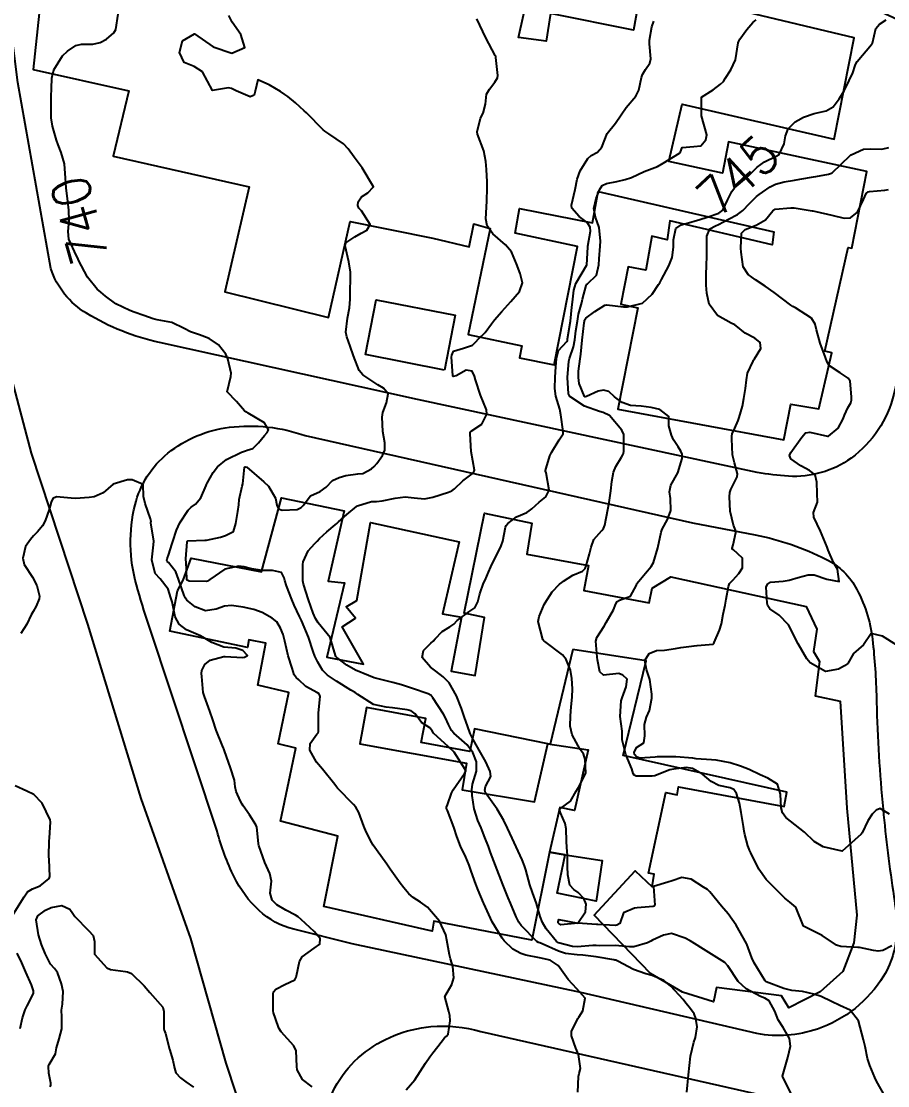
# Model space of a CAD drawing. Header units: metres. Extents: x 318500 to 325275, y 7408834 to 7428799.
# Drawn here: x 320229.2 to 320321.3, y 7413674.2 to 7413787.5 of the extents above; entities that cross this region are included whole.
import ezdxf
from ezdxf.enums import TextEntityAlignment as Align

# ---------------------------------------------------------------- set-up
doc = ezdxf.new("R2010")
doc.units = ezdxf.units.M
doc.header["$MEASUREMENT"] = 0
for name, color, linetype in [('Cotas', 45, 'Continuous'), ('Curvas de Nivel 1m', 11, 'Continuous'), ('Curvas de Nivel 5m', 15, 'Continuous'), ('Edificações', 30, 'Continuous'), ('Vias Primárias', 230, 'Continuous')]:
    doc.layers.add(name, color=color, linetype=linetype)
doc.styles.add('Style-STANDARD', font='STANDARD.shx')

msp = doc.modelspace()

# ---------------------------------------------------------------- linework, layer by layer
at = {"layer": 'Curvas de Nivel 1m', "flags": 128}
for points, elevation in [([(320288.33, 7413673.55), (320288.41, 7413675.24), (320288.48, 7413675.54), (320288.63, 7413676.06), (320288.42, 7413677.55), (320288.14, 7413678.24), (320287.67, 7413679.56), (320287.68, 7413680.04), (320288.18, 7413681.06), (320288.35, 7413681.39), (320288.43, 7413681.55), (320288.86, 7413682.2), (320289.1, 7413683.54), (320288.23, 7413684.56), (320287.3, 7413685.56), (320286.26, 7413687.03), (320285.39, 7413687.59), (320284.27, 7413687.83), (320282.79, 7413688.14), (320282.28, 7413688.32), (320281.42, 7413688.78), (320280.5, 7413689.66), (320280.29, 7413689.95), (320279.24, 7413691.67), (320278.35, 7413693.61), (320278.32, 7413693.68), (320277.73, 7413695.06), (320277.5, 7413695.69), (320277.01, 7413697.08), (320276.77, 7413697.7), (320276.41, 7413698.55), (320275.87, 7413699.72), (320275.46, 7413700.74), (320275.14, 7413701.73), (320274.48, 7413703.53), (320274.38, 7413703.74), (320274.36, 7413703.86), (320274.49, 7413704.13), (320274.89, 7413705.35), (320275.07, 7413705.73), (320276.28, 7413707.47), (320276.42, 7413707.71), (320276.37, 7413707.87), (320275.19, 7413709.73), (320274.57, 7413710.28), (320273, 7413711.76), (320272.83, 7413712), (320272.6, 7413712.3), (320271.71, 7413712.89), (320271.05, 7413713.79), (320270.61, 7413714.11), (320270.17, 7413714.24), (320268.62, 7413714.44), (320267.95, 7413714.5), (320266.62, 7413714.81), (320264.95, 7413715.87), (320264.64, 7413716.07), (320264.21, 7413716.31), (320262.66, 7413717.26), (320261.71, 7413717.91), (320261.19, 7413718.44), (320260.68, 7413719.29), (320260.38, 7413719.93), (320260.2, 7413720.44), (320259.69, 7413721.94), (320258.96, 7413723.73), (320258.86, 7413723.95), (320258.75, 7413724.16), (320258.16, 7413725.36), (320257.91, 7413725.96), (320257.36, 7413727.41), (320257.16, 7413727.97), (320257.09, 7413728.26), (320256.81, 7413728.83), (320255.86, 7413729.05), (320254.81, 7413729.04), (320253.62, 7413729.22), (320252.81, 7413729.43), (320252.29, 7413729.52), (320250.81, 7413729.18), (320249.2, 7413728.08), (320248.96, 7413727.92), (320248.8, 7413727.88), (320247.01, 7413727.9), (320246.8, 7413728.01), (320246.76, 7413728.11), (320246.68, 7413729.97), (320246.66, 7413730.11), (320246.65, 7413730.28), (320246.8, 7413732.11), (320246.82, 7413732.15), (320246.85, 7413732.19), (320248.68, 7413732.26), (320248.85, 7413732.27), (320250.33, 7413732.59), (320250.86, 7413732.78), (320251.71, 7413733.2), (320251.96, 7413734.04), (320252.18, 7413735.32), (320252.3, 7413736.04), (320252.33, 7413736.61), (320252.64, 7413738.03), (320252.7, 7413738.27), (320252.9, 7413740.03), (320252.96, 7413740.07), (320253.13, 7413740.03), (320254.94, 7413738.47), (320255.44, 7413738), (320256.18, 7413736.73), (320256.33, 7413735.99), (320256.5, 7413735.59), (320256.89, 7413735.45), (320258.49, 7413735.54), (320258.91, 7413735.75), (320259.02, 7413735.84), (320259.11, 7413735.95), (320259.89, 7413736.97), (320260.93, 7413737.46), (320261.56, 7413737.92), (320262.23, 7413738.62), (320262.95, 7413738.93), (320263.68, 7413739.15), (320264.95, 7413739.33), (320265.46, 7413739.36), (320266.4, 7413739.86), (320266.69, 7413740.12), (320266.97, 7413740.44), (320267.55, 7413741.27), (320267.82, 7413741.84), (320267.8, 7413742.64), (320267.6, 7413743.84), (320267.53, 7413745.35), (320267.6, 7413745.84), (320268, 7413746.89), (320268.16, 7413747.83), (320267.68, 7413748.44), (320267.08, 7413748.8), (320265.47, 7413749.87), (320265.1, 7413750.32), (320264.49, 7413751.88), (320264.12, 7413752.9), (320263.76, 7413753.89), (320263.67, 7413754.41), (320263.85, 7413755.89), (320264.07, 7413757), (320264.13, 7413757.89), (320264.13, 7413758.97), (320264.16, 7413759.89), (320264.15, 7413760.79), (320263.97, 7413761.89), (320263.59, 7413763.58), (320263.66, 7413763.89), (320264.63, 7413764.54), (320265.3, 7413764.91), (320265.9, 7413765.26), (320266.26, 7413765.86), (320265.32, 7413767.29), (320265.06, 7413767.6), (320264.94, 7413767.88), (320264.96, 7413768.25), (320265.34, 7413768.8), (320266, 7413769.22), (320266.6, 7413769.86), (320265.39, 7413771.87), (320264.54, 7413773.02), (320263.92, 7413773.89), (320263.42, 7413774.43), (320261.87, 7413775.49), (320261.44, 7413775.78), (320261.26, 7413775.93), (320259.47, 7413777.73), (320259.23, 7413777.95), (320258.3, 7413778.79), (320257.48, 7413779.45), (320257.19, 7413779.69), (320256.73, 7413779.99), (320255.5, 7413780.71), (320254.31, 7413781.22), (320254.02, 7413780.02), (320253.92, 7413779.59), (320253.48, 7413779.42), (320251.99, 7413780.05), (320251.49, 7413780.32), (320251.17, 7413780.39), (320249.49, 7413780.09), (320248.42, 7413782.1), (320247.53, 7413782.66), (320246.47, 7413783.07), (320245.98, 7413784.13), (320246.31, 7413785.37), (320247.57, 7413786.11), (320249.55, 7413784.75), (320251.54, 7413784.06), (320252.91, 7413784.68), (320252.51, 7413786.05), (320251.59, 7413787.36), (320251.24, 7413788.07)], 741), ([(320299.92, 7413673.55), (320300.11, 7413675.39), (320300.31, 7413677.39), (320300.67, 7413678.87), (320300.85, 7413679.38), (320301.03, 7413680.52), (320300.9, 7413681.38), (320300.7, 7413681.89), (320300.2, 7413682.58), (320299.83, 7413683.02), (320299.52, 7413683.4), (320298.23, 7413684.83), (320297.48, 7413685.43), (320296.25, 7413685.97), (320295.55, 7413686.15), (320294.26, 7413686.6), (320292.58, 7413687.5), (320292.36, 7413687.59), (320292.27, 7413687.61), (320292.16, 7413687.62), (320290.27, 7413687.95), (320288.86, 7413688.13), (320288.28, 7413688.16), (320287.02, 7413688.31), (320286.28, 7413688.55), (320284.53, 7413689.35), (320284.29, 7413689.44), (320284.16, 7413689.48), (320283.99, 7413689.6), (320282.32, 7413691.3), (320282.06, 7413691.63), (320281.77, 7413692.2), (320281.17, 7413693.65), (320280.94, 7413694.23), (320280.37, 7413695.66), (320279.58, 7413697.67), (320279.06, 7413699.04), (320278.82, 7413699.68), (320278.44, 7413700.66), (320278.16, 7413701.4), (320278.05, 7413701.69), (320277.71, 7413702.45), (320277.3, 7413703.7), (320277.1, 7413705.1), (320277.05, 7413705.7), (320277.15, 7413706.33), (320277.57, 7413707.69), (320277.56, 7413708.68), (320277.18, 7413709.7), (320276.57, 7413710.5), (320275.15, 7413711.73), (320274.9, 7413712.04), (320274.6, 7413712.67), (320274.25, 7413713.38), (320274.04, 7413713.75), (320272.9, 7413715.5), (320272.72, 7413715.77), (320272.64, 7413715.83), (320272.54, 7413715.88), (320270.65, 7413716.53), (320269.57, 7413716.89), (320268.66, 7413717.15), (320266.96, 7413717.55), (320266.67, 7413717.63), (320266.07, 7413717.86), (320264.68, 7413718.46), (320263.78, 7413718.98), (320262.69, 7413719.79), (320262.63, 7413719.85), (320262.61, 7413719.9), (320262.58, 7413720.01), (320262, 7413721.91), (320260.74, 7413723.48), (320260.43, 7413723.93), (320260.2, 7413724.49), (320259.71, 7413725.94), (320259.15, 7413727.59), (320259.09, 7413727.95), (320259.08, 7413729.7), (320259.11, 7413729.95), (320259.65, 7413731.13), (320260.37, 7413731.93), (320260.61, 7413732.17), (320260.86, 7413732.45), (320261.63, 7413733.16), (320262.54, 7413733.91), (320262.72, 7413734.06), (320262.88, 7413734.21), (320263.78, 7413735), (320264.79, 7413735.87), (320264.91, 7413735.94), (320266.4, 7413736.37), (320266.92, 7413736.4), (320267.54, 7413736.46), (320268.92, 7413736.75), (320269.99, 7413736.87), (320270.92, 7413736.78), (320272.03, 7413736.67), (320272.92, 7413736.83), (320274.57, 7413737.39), (320274.93, 7413737.52), (320275.22, 7413737.74), (320276.09, 7413738.57), (320276.95, 7413739.21), (320277.24, 7413739.43), (320277.36, 7413739.71), (320276.99, 7413741.71), (320276.87, 7413743.57), (320276.88, 7413743.71), (320276.92, 7413743.81), (320277.01, 7413743.87), (320278.12, 7413744.6), (320278.67, 7413745.69), (320278.62, 7413746.12), (320278, 7413747.7), (320277.46, 7413749.34), (320277.35, 7413749.71), (320277.1, 7413750.24), (320276.45, 7413750.37), (320275.39, 7413749.74), (320275.09, 7413749.68), (320275.06, 7413749.71), (320275.05, 7413749.74), (320275.05, 7413749.79), (320274.9, 7413751.74), (320274.92, 7413751.94), (320275.13, 7413752.39), (320276.16, 7413752.7), (320277.14, 7413753), (320277.48, 7413753.37), (320277.79, 7413753.7), (320278.48, 7413754.37), (320279.17, 7413755.27), (320279.47, 7413755.69), (320280.26, 7413756.6), (320281.2, 7413757.66), (320282.14, 7413758.72), (320282.44, 7413759.64), (320282.21, 7413760.62), (320281.82, 7413761.65), (320281.27, 7413762.93), (320280.66, 7413763.67), (320279.3, 7413764.85), (320278.71, 7413765.7), (320278.57, 7413766.45), (320278.63, 7413767.7), (320278.65, 7413768.38), (320278.68, 7413769.7), (320278.69, 7413770.38), (320278.63, 7413771.7), (320278.54, 7413772.55), (320278.33, 7413773.7), (320277.68, 7413775.46), (320277.64, 7413775.71), (320278, 7413777.16), (320278.28, 7413777.7), (320278.52, 7413778.66), (320278.62, 7413779.7), (320278.95, 7413780.25), (320279.51, 7413780.98), (320279.78, 7413781.43), (320279.84, 7413781.69), (320279.63, 7413783.6), (320279.62, 7413783.69), (320279.6, 7413783.74), (320279.55, 7413783.81), (320278.57, 7413785.7), (320277.6, 7413787.71)], 742), ([(320311.09, 7413673.24), (320310.11, 7413675.26), (320310.66, 7413677.25), (320310.94, 7413678.46), (320310.85, 7413679.25), (320310.18, 7413680.42), (320309.65, 7413681.27), (320309.3, 7413682.17), (320308.68, 7413683.28), (320308.21, 7413683.55), (320307.75, 7413683.75), (320306.23, 7413684.54), (320305.39, 7413685.32), (320304.27, 7413687.01), (320303.97, 7413687.34), (320302.28, 7413688.4), (320301.69, 7413688.78), (320300.74, 7413689.38), (320300.29, 7413689.64), (320299.75, 7413689.95), (320298.31, 7413690.45), (320297.46, 7413690.27), (320296.29, 7413689.71), (320296.11, 7413689.62), (320295.76, 7413689.45), (320294.29, 7413689.02), (320293.83, 7413689.02), (320292.29, 7413689.15), (320290.69, 7413689.12), (320290.29, 7413689.15), (320289.92, 7413689.16), (320288.28, 7413689), (320287.77, 7413689.04), (320286.29, 7413689.46), (320286.07, 7413689.58), (320284.96, 7413690.94), (320284.57, 7413691.6), (320284.33, 7413692.26), (320283.95, 7413693.61), (320283.53, 7413694.78), (320283.24, 7413695.62), (320282.82, 7413697.2), (320282.68, 7413697.63), (320282.41, 7413698.28), (320281.78, 7413699.64), (320281.35, 7413700.56), (320280.84, 7413701.65), (320280.46, 7413702.46), (320279.77, 7413703.67), (320278.51, 7413705.4), (320278.43, 7413705.68), (320278.51, 7413706.07), (320279.08, 7413707.12), (320279.03, 7413707.67), (320278.55, 7413708.68), (320278, 7413709.69), (320277.21, 7413711.07), (320276.88, 7413711.71), (320276.6, 7413712.51), (320276.3, 7413713.4), (320276.19, 7413713.72), (320275.96, 7413714.38), (320275.45, 7413715.73), (320274.66, 7413717.11), (320274.03, 7413717.75), (320273.24, 7413718.33), (320272.68, 7413718.76), (320271.77, 7413719.78), (320271.93, 7413720.55), (320272.71, 7413721.3), (320272.95, 7413721.53), (320273.15, 7413721.76), (320273.92, 7413722.57), (320274.74, 7413723.05), (320275.14, 7413723.34), (320275.52, 7413723.73), (320276.76, 7413724.66), (320277.38, 7413725.09), (320277.69, 7413725.7), (320277.9, 7413726.58), (320278.32, 7413727.69), (320278.47, 7413728.03), (320278.82, 7413728.87), (320279.07, 7413729.45), (320279.18, 7413729.68), (320279.57, 7413730.42), (320280.19, 7413731.67), (320280.35, 7413732.18), (320280.64, 7413733.66), (320280.71, 7413733.83), (320280.89, 7413734.05), (320281.81, 7413734.74), (320282.9, 7413735.22), (320283.16, 7413735.38), (320283.44, 7413735.62), (320284.23, 7413736.3), (320284.92, 7413736.88), (320285.28, 7413737.6), (320284.96, 7413739.45), (320284.91, 7413739.61), (320284.9, 7413739.67), (320284.96, 7413739.92), (320285.36, 7413741.23), (320285.52, 7413741.6), (320286.36, 7413742.94), (320286.76, 7413743.58), (320286.78, 7413743.82), (320286.54, 7413745.59), (320286.41, 7413746.22), (320286.01, 7413747.6), (320285.88, 7413748.4), (320285.92, 7413749.6), (320285.99, 7413750.71), (320286.05, 7413751.6), (320286.29, 7413752.43), (320287.15, 7413753.39), (320287.22, 7413753.51), (320287.23, 7413753.58), (320287.24, 7413753.67), (320287.54, 7413755.57), (320287.71, 7413757.05), (320287.77, 7413757.57), (320287.92, 7413758.87), (320288.14, 7413759.57), (320289.25, 7413761.47), (320289.28, 7413761.52), (320289.29, 7413761.55), (320289.39, 7413763.44), (320289.4, 7413763.55), (320289.7, 7413765.15), (320289.66, 7413765.55), (320289.32, 7413766.06), (320288.47, 7413766.71), (320287.71, 7413767.57), (320287.67, 7413767.91), (320288.04, 7413769.57), (320288.27, 7413770.67), (320288.58, 7413771.56), (320289.4, 7413772.87), (320289.77, 7413773.18), (320290.43, 7413773.54), (320290.88, 7413774.08), (320291.44, 7413775.53), (320292.35, 7413776.62), (320292.93, 7413777.51), (320293.48, 7413778.28), (320294.51, 7413779.48), (320294.84, 7413780.14), (320295.11, 7413781.48), (320295.2, 7413781.8), (320295.53, 7413782.32), (320295.99, 7413783.02), (320296.09, 7413783.46), (320295.96, 7413785.07), (320295.96, 7413785.47), (320296.19, 7413786.86), (320296.43, 7413787.46)], 743), ([(320321.01, 7413673.11), (320320.1, 7413674.74), (320319.92, 7413675.12), (320319.38, 7413676.39), (320319.15, 7413677.13), (320318.88, 7413678.41), (320318.71, 7413679.14), (320318.19, 7413681.15), (320317.31, 7413682.27), (320316.21, 7413682.78), (320315.31, 7413683.19), (320314.22, 7413683.75), (320313.44, 7413683.99), (320312.23, 7413684.25), (320311.11, 7413684.37), (320310.23, 7413684.57), (320308.38, 7413685.28), (320308.24, 7413685.39), (320307.09, 7413687.3), (320306.83, 7413687.86), (320306.32, 7413689.31), (320306.29, 7413689.37), (320305.19, 7413691.33), (320304.34, 7413692.52), (320303.62, 7413693.35), (320302.37, 7413694.86), (320302.11, 7413695.1), (320301.71, 7413695.37), (320300.38, 7413696.2), (320299.4, 7413696.39), (320298.38, 7413696.05), (320297.9, 7413695.9), (320296.37, 7413695.44), (320296.51, 7413693.44), (320296.44, 7413693.35), (320296.35, 7413693.32), (320294.63, 7413693.18), (320294.35, 7413693.14), (320293.21, 7413692.62), (320292.79, 7413691.49), (320292.5, 7413691.31), (320292.32, 7413691.3), (320290.45, 7413691.39), (320290.32, 7413691.4), (320288.32, 7413691.55), (320286.52, 7413691.37), (320286.32, 7413691.49), (320286.25, 7413691.58), (320286.23, 7413691.67), (320286.33, 7413691.94), (320288.32, 7413691.55), (320289.15, 7413692.73), (320289.22, 7413693.54), (320288.98, 7413694.16), (320288.36, 7413694.8), (320287.92, 7413695.11), (320287.47, 7413695.56), (320287.27, 7413696.68), (320287.25, 7413697.57), (320287.23, 7413698.75), (320287.17, 7413699.57), (320287.12, 7413700.26), (320287.1, 7413701.57), (320287, 7413702.12), (320286.48, 7413703.27), (320286.38, 7413703.58), (320286.38, 7413703.68), (320286.48, 7413703.74), (320287.55, 7413704.51), (320288.17, 7413705.56), (320288.52, 7413706.15), (320289.17, 7413707.54), (320289.13, 7413708.96), (320288.93, 7413709.55), (320288.57, 7413710), (320287.72, 7413711.56), (320287.53, 7413712.5), (320287.56, 7413713.57), (320287.64, 7413714.55), (320287.73, 7413715.56), (320287.77, 7413716.45), (320287.71, 7413717.56), (320287.54, 7413718.43), (320287.11, 7413719.57), (320286.7, 7413720.07), (320284.84, 7413721.49), (320284.72, 7413721.57), (320284.68, 7413721.61), (320284.63, 7413721.71), (320284.12, 7413723.62), (320284.21, 7413724.16), (320284.77, 7413725.43), (320284.85, 7413725.61), (320285.6, 7413726.79), (320286.37, 7413727.59), (320286.62, 7413727.77), (320286.81, 7413727.91), (320287.82, 7413728.56), (320288.82, 7413728.99), (320289.11, 7413729.26), (320289.23, 7413729.55), (320289.57, 7413730.81), (320289.77, 7413731.54), (320290.05, 7413732.35), (320290.88, 7413733.29), (320291.07, 7413733.53), (320291.21, 7413733.85), (320291.54, 7413735.52), (320291.67, 7413736.27), (320291.85, 7413737.52), (320291.95, 7413738.51), (320292.14, 7413739.51), (320292.38, 7413740.09), (320292.98, 7413741.11), (320293.13, 7413741.35), (320293.2, 7413741.5), (320293.23, 7413741.73), (320293.23, 7413743.5), (320293.02, 7413743.98), (320291.72, 7413745.52), (320291.04, 7413745.86), (320290.63, 7413745.95), (320289.05, 7413746.53), (320287.5, 7413747.57), (320287.34, 7413747.84), (320287.25, 7413749.58), (320287.38, 7413751.32), (320287.44, 7413751.58), (320287.88, 7413752.83), (320288.01, 7413753.57), (320288.14, 7413754.54), (320288.29, 7413755.56), (320288.42, 7413756.32), (320288.75, 7413757.56), (320288.84, 7413757.92), (320289.23, 7413759.35), (320289.29, 7413759.49), (320289.37, 7413759.55), (320290.31, 7413760.46), (320290.58, 7413761.54), (320290.61, 7413762.19), (320290.71, 7413763.54), (320290.76, 7413764.07), (320290.6, 7413765.54), (320290.23, 7413766.63), (320290.04, 7413767.54), (320290.27, 7413768.61), (320290.64, 7413769.54), (320290.92, 7413769.98), (320291.37, 7413770.2), (320292.48, 7413770.41), (320293.38, 7413770.63), (320294.03, 7413770.84), (320295.39, 7413771.47), (320296.82, 7413772.03), (320297.4, 7413772.38), (320299.15, 7413773.42), (320299.27, 7413773.56), (320299.42, 7413774.02), (320300.67, 7413774.15), (320301.42, 7413774.23), (320301.96, 7413774.86), (320302.06, 7413775.38), (320301.47, 7413777.39), (320301.49, 7413779.39), (320302.72, 7413780.16), (320303.51, 7413780.78), (320303.81, 7413781.07), (320304.02, 7413781.36), (320304.6, 7413782.29), (320305.1, 7413783.35), (320305.4, 7413785.17), (320305.45, 7413785.34), (320305.49, 7413785.42), (320305.57, 7413785.56), (320306.32, 7413786.6), (320306.94, 7413787.32), (320307.31, 7413787.6)], 744), ([(320321.48, 7413703.12), (320320.49, 7413703.74), (320320.05, 7413703.57), (320319.64, 7413703.14), (320319.18, 7413702.43), (320318.57, 7413701.15), (320318.45, 7413700.99), (320316.43, 7413699.18), (320314.43, 7413699.65), (320313.46, 7413700.23), (320312.45, 7413701.23), (320310.47, 7413702.76), (320310.11, 7413703.27), (320309.96, 7413703.8), (320309.9, 7413705.27), (320309.57, 7413706.33), (320308.53, 7413706.94), (320307.71, 7413707.3), (320306.54, 7413707.87), (320305.64, 7413708.23), (320304.55, 7413708.6), (320303.04, 7413708.87), (320302.55, 7413708.9), (320300.92, 7413709.02), (320300.56, 7413709.07), (320298.75, 7413709.22), (320298.56, 7413709.22), (320296.79, 7413709.22), (320296.56, 7413709.2), (320294.93, 7413709.09), (320294.56, 7413709.21), (320294.37, 7413709.47), (320294.34, 7413709.7), (320294.57, 7413710.21), (320295.34, 7413710.7), (320295.47, 7413711.46), (320295.41, 7413712.66), (320295.64, 7413713.46), (320295.94, 7413714.14), (320296.19, 7413715.45), (320296.21, 7413715.89), (320296, 7413717.46), (320295.64, 7413718.5), (320295.47, 7413719.46), (320295.93, 7413720.23), (320296.71, 7413720.53), (320297.56, 7413720.58), (320298.71, 7413720.75), (320299.28, 7413720.84), (320300.71, 7413721.04), (320301.02, 7413721.08), (320302.72, 7413721.22), (320302.8, 7413721.29), (320302.83, 7413721.37), (320303.41, 7413722.69), (320303.6, 7413723.36), (320303.8, 7413724.39), (320303.99, 7413725.35), (320304.12, 7413726.01), (320304.36, 7413727.35), (320304.48, 7413727.67), (320304.81, 7413728.03), (320305.45, 7413728.71), (320305.84, 7413729.32), (320305.85, 7413730.34), (320304.85, 7413731.27), (320304.8, 7413731.29), (320304.75, 7413731.34), (320304.76, 7413731.43), (320304.86, 7413731.76), (320305.14, 7413733.07), (320305.09, 7413733.34), (320304.89, 7413733.87), (320304.55, 7413735.35), (320304.47, 7413736.89), (320304.5, 7413737.35), (320304.61, 7413737.67), (320304.94, 7413738.31), (320305.29, 7413739), (320305.32, 7413739.33), (320304.98, 7413740.5), (320304.78, 7413741.34), (320304.72, 7413743.05), (320304.72, 7413743.34), (320304.76, 7413743.59), (320305.02, 7413744.2), (320305.38, 7413744.99), (320305.51, 7413745.33), (320305.84, 7413746.54), (320306, 7413747.33), (320306.17, 7413748.41), (320306.26, 7413749.32), (320306.39, 7413750.03), (320306.97, 7413751.31), (320307.02, 7413751.41), (320307.12, 7413751.56), (320307.79, 7413752.65), (320307.73, 7413753.3), (320307.15, 7413753.75), (320306.13, 7413754.29), (320305.17, 7413755.07), (320305.02, 7413755.19), (320304.63, 7413755.35), (320303.18, 7413756.17), (320302.31, 7413757.38), (320302.04, 7413758.56), (320302, 7413759.38), (320301.98, 7413760.64), (320302.01, 7413761.38), (320302.05, 7413762.6), (320302.06, 7413763.38), (320302.06, 7413764.62), (320302.38, 7413765.38), (320302.99, 7413765.69), (320303.31, 7413765.83), (320304.37, 7413766.4), (320305.33, 7413766.92), (320305.9, 7413767.33), (320306.6, 7413768.07), (320307.35, 7413768.82), (320307.62, 7413769.04), (320307.98, 7413769.3), (320308.8, 7413769.86), (320309.37, 7413770.14), (320310.27, 7413770.38), (320311.38, 7413770.58), (320311.96, 7413770.67), (320313.39, 7413770.92), (320313.65, 7413770.96), (320314.99, 7413771.21), (320315.3, 7413771.3), (320315.39, 7413771.35), (320317.29, 7413773.18), (320317.35, 7413773.24), (320317.41, 7413773.27), (320318.72, 7413773.86), (320319.42, 7413773.91), (320320.68, 7413773.87), (320321.42, 7413774.05)], 746), ([(320322.25, 7413721.11), (320320.73, 7413722.07), (320319.53, 7413722.35), (320318.72, 7413721.15), (320317.66, 7413720.21), (320317.04, 7413719.17), (320316.69, 7413718.9), (320316.04, 7413718.54), (320314.68, 7413718.29), (320313.04, 7413719.23), (320312.7, 7413719.65), (320311.77, 7413721.24), (320310.75, 7413723.26), (320309.76, 7413724.28), (320308.77, 7413724.96), (320308.54, 7413725.29), (320308.48, 7413725.58), (320308.38, 7413727.29), (320308.5, 7413727.6), (320308.81, 7413727.81), (320310.17, 7413727.91), (320310.81, 7413728), (320311.77, 7413728.29), (320312.82, 7413728.59), (320313.47, 7413728.58), (320314.81, 7413728.11), (320316.11, 7413727.89), (320315.96, 7413729.19), (320315.52, 7413729.88), (320314.95, 7413731.21), (320314.85, 7413731.52), (320314.15, 7413733.22), (320313.42, 7413734.71), (320313.38, 7413735.23), (320313.84, 7413736.3), (320313.79, 7413737.22), (320313.74, 7413738.43), (320313.57, 7413739.22), (320312.97, 7413739.68), (320312.04, 7413740.18), (320310.98, 7413740.91), (320310.85, 7413741.26), (320310.99, 7413741.6), (320312.15, 7413743.24), (320312.56, 7413743.69), (320313.02, 7413743.76), (320314.89, 7413743.34), (320315.01, 7413743.35), (320316.02, 7413744.2), (320316.56, 7413745.19), (320316.68, 7413745.55), (320317.06, 7413746.36), (320317.36, 7413746.88), (320317.43, 7413747.17), (320317.43, 7413747.53), (320317.29, 7413749.18), (320317.09, 7413749.5), (320316.23, 7413750.07), (320315.11, 7413750.83), (320314.86, 7413751.21), (320314.66, 7413751.69), (320314.1, 7413753.22), (320313.73, 7413754.66), (320313.59, 7413755.23), (320313.18, 7413755.87), (320311.48, 7413756.97), (320311.2, 7413757.11), (320310.97, 7413757.26), (320309.22, 7413758.6), (320308.25, 7413759.3), (320307.24, 7413759.96), (320306.45, 7413760.53), (320305.93, 7413761.33), (320305.71, 7413762.89), (320305.67, 7413763.33), (320305.73, 7413764.91), (320306.12, 7413765.33), (320307.31, 7413765.77), (320308.29, 7413766.33), (320309.09, 7413767.29), (320309.21, 7413767.42), (320309.33, 7413767.47), (320310.97, 7413767.63), (320311.34, 7413767.63), (320313.25, 7413767.31), (320313.33, 7413767.3), (320313.66, 7413767.23), (320315.33, 7413766.84), (320316.66, 7413766.53), (320317.32, 7413766.54), (320318.08, 7413767.17), (320318.7, 7413768.51), (320319.01, 7413769.16), (320319.2, 7413769.32), (320319.36, 7413769.35), (320320.99, 7413769.51), (320321.37, 7413769.57)], 747), ([(320260.08, 7413674.14), (320259.07, 7413674.91), (320258.49, 7413675.94), (320258.44, 7413676.28), (320258.37, 7413677.95), (320258.14, 7413678.48), (320256.78, 7413679.97), (320256.54, 7413680.35), (320256.17, 7413681.39), (320255.98, 7413681.98), (320255.95, 7413682.22), (320255.92, 7413683.98), (320255.96, 7413684.23), (320256.22, 7413684.51), (320257.18, 7413685.01), (320258.23, 7413685.5), (320258.38, 7413685.8), (320258.42, 7413685.95), (320258.74, 7413687.46), (320259.03, 7413687.94), (320260.28, 7413688.86), (320260.91, 7413689.29), (320260.93, 7413689.91), (320260.3, 7413690.64), (320258.91, 7413691.94), (320258.59, 7413692.22), (320258.32, 7413692.38), (320257.27, 7413692.91), (320256.34, 7413693.49), (320255.84, 7413693.98), (320255.62, 7413694.72), (320255.76, 7413695.99), (320255.57, 7413696.8), (320255.06, 7413697.99), (320254.42, 7413699.81), (320254.37, 7413699.95), (320254.37, 7413700), (320254.19, 7413701.74), (320254.1, 7413702.01), (320253.41, 7413703.07), (320252.74, 7413704.03), (320252.65, 7413704.19), (320252.48, 7413704.52), (320251.99, 7413705.53), (320251.91, 7413706.04), (320251.81, 7413706.75), (320251.41, 7413708.05), (320250.76, 7413709.86), (320250.7, 7413710.06), (320250.67, 7413710.16), (320250.56, 7413710.39), (320249.89, 7413712.07), (320249.51, 7413713.16), (320249.2, 7413714.07), (320248.63, 7413715.63), (320248.5, 7413716.08), (320248.34, 7413717.77), (320248.32, 7413718.09), (320248.34, 7413718.41), (320248.67, 7413719.06), (320249.24, 7413719.52), (320250.69, 7413719.9), (320250.84, 7413719.91), (320252.69, 7413719.79), (320252.9, 7413719.81), (320253.22, 7413720.02), (320252.7, 7413720.54), (320251.97, 7413720.77), (320250.7, 7413720.89), (320249.41, 7413721.38), (320248.72, 7413721.83), (320248.2, 7413722.1), (320246.73, 7413722.74), (320245.93, 7413723.32), (320245.51, 7413724.13), (320245.19, 7413725.71), (320245.07, 7413726.14), (320244.78, 7413727.06), (320243.93, 7413728.15), (320243.38, 7413728.73), (320243.02, 7413730.17), (320243.22, 7413731.79), (320243.24, 7413732.16), (320242.92, 7413734.12), (320242.93, 7413734.17), (320242.95, 7413734.24), (320242.88, 7413734.55), (320242.33, 7413736.18), (320242.16, 7413736.93), (320242.1, 7413738.18), (320240.94, 7413738.7), (320240.43, 7413738.7), (320238.93, 7413738.22), (320237.87, 7413737.29), (320236.91, 7413736.89), (320236.36, 7413736.8), (320234.91, 7413736.7), (320234.44, 7413736.74), (320232.91, 7413736.89), (320232.51, 7413736.7), (320232.32, 7413736.31), (320232.13, 7413735.55), (320231.68, 7413734.32), (320231.4, 7413733.79), (320230.86, 7413733.15), (320230.46, 7413732.73), (320230.13, 7413732.34), (320229.59, 7413731.59), (320229.3, 7413730.35), (320229.45, 7413729.7), (320230.35, 7413728.33), (320230.79, 7413727.44), (320231.09, 7413726.33), (320231.06, 7413726.03), (320230.75, 7413725.24), (320230.4, 7413724.67), (320230.21, 7413724.33), (320229.73, 7413723.33), (320229.12, 7413722.34)], 739), ([(320228.32, 7413692.53), (320229.47, 7413694.33), (320229.8, 7413694.87), (320230.35, 7413695.2), (320231.15, 7413695.52), (320232.11, 7413696.3), (320232.18, 7413696.5), (320232.1, 7413698.3), (320232.09, 7413698.62), (320232.13, 7413700.3), (320232.15, 7413700.57), (320232.26, 7413702.3), (320232.21, 7413702.54), (320231.37, 7413704.31), (320230.49, 7413705.21), (320229.74, 7413705.58), (320228.5, 7413706.13)], 738), ([(320232.24, 7413674.14), (320232.29, 7413674.3), (320232.29, 7413674.51), (320232.09, 7413675.59), (320232.04, 7413676.3), (320232.05, 7413676.36), (320232.1, 7413676.49), (320232.78, 7413677.64), (320232.9, 7413678.29), (320233.19, 7413679.24), (320233.47, 7413680.28), (320233.46, 7413681.56), (320233.43, 7413682.28), (320233.55, 7413682.92), (320233.62, 7413684.28), (320233.42, 7413685.08), (320232.99, 7413686.29), (320232.67, 7413686.72), (320232.25, 7413687.18), (320231.69, 7413688.31), (320231.3, 7413689.28), (320230.98, 7413690.31), (320230.75, 7413691.88), (320230.91, 7413692.31), (320231.71, 7413692.92), (320232.33, 7413693.19), (320233.46, 7413693.41), (320234.33, 7413693.01), (320234.62, 7413692.57), (320234.83, 7413692.26), (320236.3, 7413690.74), (320236.81, 7413690.23), (320236.94, 7413689.57), (320236.93, 7413688.23), (320238.25, 7413686.77), (320238.64, 7413686.61), (320240.24, 7413686.41), (320240.43, 7413686.37), (320240.88, 7413686.18), (320242.22, 7413684.87), (320242.81, 7413684.15), (320244.19, 7413682.6), (320244.32, 7413682.14), (320244.32, 7413680.29), (320244.34, 7413680.14), (320244.49, 7413679.8), (320244.92, 7413678.13), (320245.28, 7413676.95), (320245.45, 7413676.12), (320245.58, 7413675.6), (320246.09, 7413675.07), (320246.66, 7413674.67), (320247.45, 7413674.09)], 739), ([(320229.02, 7413680.34), (320229.29, 7413681.45), (320229.58, 7413682.33), (320229.77, 7413682.74), (320230.2, 7413683.57), (320230.44, 7413684.08), (320230.46, 7413684.32), (320230.22, 7413684.99), (320229.64, 7413686.33), (320229.21, 7413687.3), (320228.73, 7413688.34)], 738)]:
    msp.add_lwpolyline(points, dxfattribs=dict(at, elevation=elevation))
at = {"layer": 'Curvas de Nivel 5m', "flags": 128}
for points, elevation in [([(320270.08, 7413673.79), (320271, 7413674.88), (320271.57, 7413675.77), (320272.12, 7413676.66), (320272.58, 7413677.3), (320272.93, 7413677.75), (320273.45, 7413678.43), (320274.15, 7413679.33), (320274.37, 7413679.53), (320274.54, 7413679.73), (320274.77, 7413681.14), (320274.73, 7413681.73), (320274.61, 7413682.15), (320274.21, 7413683.74), (320274.94, 7413685.02), (320275.16, 7413685.73), (320275.04, 7413686.94), (320274.8, 7413687.73), (320274.69, 7413688.15), (320274.42, 7413689.74), (320274.3, 7413690.29), (320273.63, 7413691.75), (320272.34, 7413693.24), (320271.61, 7413693.77), (320270.82, 7413694.25), (320270.36, 7413694.66), (320269.85, 7413695.28), (320269.45, 7413695.8), (320268.39, 7413697.29), (320268.01, 7413697.82), (320266.93, 7413699.32), (320266.57, 7413699.84), (320266.43, 7413700.07), (320265.84, 7413701.24), (320265.59, 7413701.85), (320265.03, 7413703.31), (320264.73, 7413703.87), (320264.48, 7413704.16), (320262.79, 7413705.9), (320262.67, 7413706.05), (320262.51, 7413706.27), (320261.18, 7413707.91), (320260.54, 7413708.66), (320259.83, 7413709.93), (320259.87, 7413710.63), (320260.59, 7413711.62), (320260.72, 7413711.78), (320260.77, 7413711.92), (320260.75, 7413713.78), (320260.76, 7413713.92), (320260.93, 7413715.63), (320260.82, 7413715.92), (320260.64, 7413716.04), (320259.41, 7413716.71), (320258.65, 7413717.4), (320258.37, 7413717.66), (320258.16, 7413717.96), (320257.97, 7413718.66), (320257.52, 7413719.97), (320257.16, 7413721.53), (320257.07, 7413721.97), (320256.99, 7413722.24), (320256.73, 7413722.91), (320256.33, 7413723.58), (320255.84, 7413723.99), (320254.75, 7413724.57), (320253.88, 7413724.89), (320252.76, 7413725.15), (320251.49, 7413725.32), (320250.76, 7413725.26), (320249.89, 7413724.94), (320248.75, 7413724.74), (320247.66, 7413725.19), (320246.77, 7413725.89), (320246.61, 7413726.11), (320246.49, 7413726.4), (320245.88, 7413728.12), (320245.58, 7413728.9), (320244.82, 7413729.88), (320244.68, 7413730.01), (320244.64, 7413730.14), (320244.67, 7413730.3), (320244.83, 7413730.77), (320245.17, 7413731.81), (320245.26, 7413732.13), (320245.65, 7413733.34), (320246.02, 7413734.12), (320246.89, 7413735.47), (320247.22, 7413735.79), (320247.67, 7413736.1), (320248.23, 7413736.78), (320248.81, 7413738.09), (320248.85, 7413738.18), (320248.93, 7413738.34), (320249.56, 7413739.48), (320250.02, 7413740.07), (320250.97, 7413740.85), (320252.57, 7413741.63), (320252.98, 7413741.78), (320253.17, 7413741.83), (320253.77, 7413742.02), (320254.39, 7413742.62), (320255, 7413743.41), (320255.29, 7413743.73), (320255.45, 7413744), (320255.02, 7413744.76), (320253.29, 7413745.77), (320253.04, 7413745.92), (320252.9, 7413746.03), (320252.03, 7413747.02), (320251.06, 7413748.06), (320251.45, 7413749.69), (320251.47, 7413750.05), (320251.11, 7413751.56), (320250.89, 7413752.06), (320250.11, 7413753.06), (320249.14, 7413753.72), (320248.1, 7413754.1), (320247.14, 7413754.44), (320246.48, 7413754.8), (320245.16, 7413755.43), (320243.61, 7413755.72), (320243.16, 7413755.83), (320242.2, 7413756.18), (320241.17, 7413756.52), (320240.69, 7413756.69), (320239.19, 7413757.4), (320238.11, 7413758.24), (320237.6, 7413758.64), (320237.21, 7413758.97), (320236.2, 7413760.26), (320235.25, 7413762.05), (320235.15, 7413762.27), (320235.03, 7413762.5), (320234.22, 7413764.29), (320234.12, 7413765.12), (320234.25, 7413766.29), (320234.22, 7413767.38), (320234.09, 7413768.29), (320233.91, 7413769.73), (320233.88, 7413770.29), (320233.87, 7413770.79), (320233.74, 7413772.29), (320233.4, 7413773.51), (320233.07, 7413774.31), (320232.89, 7413774.83), (320232.47, 7413776.31), (320232.33, 7413777.2), (320232.32, 7413778.32), (320232.34, 7413779.46), (320232.36, 7413780.32), (320232.41, 7413781.42), (320232.63, 7413782.31), (320233.53, 7413783.78), (320234.05, 7413784.29), (320234.95, 7413784.88), (320235.55, 7413785.04), (320236.77, 7413785.04), (320237.55, 7413785.19), (320238.23, 7413785.56), (320239.01, 7413786.23), (320239.2, 7413786.6), (320239.46, 7413788.22)], 740), ([(320321.73, 7413689.11), (320320.77, 7413688.63), (320320.28, 7413688.56), (320319.79, 7413688.63), (320318.29, 7413688.95), (320318.1, 7413688.96), (320316.29, 7413689.05), (320315.83, 7413689.18), (320314.31, 7413690.21), (320312.32, 7413691.23), (320311.51, 7413693.24), (320310.87, 7413693.77), (320310.36, 7413694.19), (320309.29, 7413695.27), (320308.38, 7413696.18), (320307.57, 7413697.29), (320306.73, 7413699), (320306.58, 7413699.31), (320306.54, 7413699.41), (320306.43, 7413699.77), (320306.08, 7413700.95), (320306.01, 7413701.32), (320305.96, 7413701.81), (320305.72, 7413703.32), (320305.53, 7413704.29), (320305.22, 7413705.33), (320304.92, 7413705.74), (320304.52, 7413705.94), (320303.34, 7413706.18), (320302.52, 7413706.59), (320301.61, 7413707.38), (320300.54, 7413707.98), (320299.86, 7413708.08), (320298.54, 7413707.92), (320298.13, 7413707.83), (320297.13, 7413707.44), (320296.53, 7413707.21), (320296.23, 7413707.16), (320294.53, 7413707.18), (320294.31, 7413707.26), (320294.22, 7413707.47), (320294.07, 7413707.95), (320293.44, 7413709.49), (320293.06, 7413711.02), (320293.06, 7413711.49), (320293.05, 7413711.95), (320292.83, 7413713.5), (320292.96, 7413715.18), (320293.04, 7413715.49), (320293.48, 7413716.66), (320293.57, 7413717.49), (320293.11, 7413717.93), (320292.68, 7413718.09), (320291.06, 7413717.91), (320290.68, 7413718.26), (320290.44, 7413719.53), (320290.39, 7413719.84), (320290.25, 7413721.53), (320290.35, 7413721.91), (320290.73, 7413722.53), (320291.13, 7413723.14), (320291.36, 7413723.52), (320292.12, 7413724.86), (320292.39, 7413725.51), (320292.53, 7413725.74), (320292.78, 7413725.89), (320293.94, 7413726.32), (320294.56, 7413727.47), (320294.62, 7413727.66), (320294.81, 7413727.9), (320295.53, 7413728.75), (320296.15, 7413729.46), (320296.4, 7413729.89), (320296.85, 7413731.45), (320297.21, 7413733.11), (320297.32, 7413733.44), (320297.87, 7413734.46), (320298.24, 7413735.43), (320298.19, 7413736.7), (320298.1, 7413737.43), (320298.24, 7413738.13), (320298.96, 7413739.42), (320299.42, 7413740.97), (320299.42, 7413741.41), (320299.3, 7413741.73), (320299, 7413742.19), (320298.52, 7413742.94), (320298.28, 7413743.43), (320298.02, 7413744.44), (320298.03, 7413745.44), (320297.05, 7413746.16), (320296.13, 7413746.38), (320295.06, 7413746.53), (320293.94, 7413746.61), (320293.06, 7413746.92), (320292.24, 7413747.51), (320291.63, 7413748.08), (320291.08, 7413748.22), (320290.49, 7413748.12), (320289.27, 7413747.55), (320289.12, 7413747.5), (320289.07, 7413747.51), (320289.03, 7413747.55), (320288.47, 7413748.94), (320288.39, 7413749.56), (320288.42, 7413750.24), (320288.58, 7413751.56), (320288.64, 7413752.04), (320288.79, 7413753.56), (320289.01, 7413755.4), (320289.04, 7413755.55), (320289.06, 7413755.67), (320289.18, 7413755.9), (320290.13, 7413756.6), (320291.2, 7413757.26), (320291.42, 7413757.3), (320293.19, 7413757.08), (320293.6, 7413757.09), (320295.2, 7413757.47), (320296.23, 7413758.45), (320296.92, 7413759.45), (320297.04, 7413759.64), (320297.24, 7413759.99), (320298.02, 7413761.44), (320298.37, 7413762.33), (320298.52, 7413763.43), (320298.51, 7413764.21), (320298.77, 7413765.43), (320299.31, 7413765.8), (320299.86, 7413765.95), (320301.32, 7413766.38), (320302.09, 7413766.62), (320303.33, 7413767.05), (320303.75, 7413767.36), (320304.26, 7413768.45), (320304.7, 7413769.35), (320304.98, 7413769.73), (320305.37, 7413770.08), (320306.06, 7413770.65), (320306.76, 7413771.32), (320307.4, 7413771.94), (320308.18, 7413772.52), (320309.41, 7413773.1), (320309.73, 7413773.29), (320310.27, 7413774.43), (320310.42, 7413775.28), (320310.69, 7413776.03), (320311.46, 7413776.76), (320311.77, 7413776.95), (320312.33, 7413777.25), (320313.47, 7413777.65), (320314.76, 7413777.93), (320315.48, 7413778.36), (320316.12, 7413779.2), (320316.65, 7413780.05), (320317.2, 7413781.18), (320317.3, 7413781.4), (320317.53, 7413781.88), (320317.87, 7413782.85), (320318.04, 7413783.17), (320319.57, 7413784.99), (320319.65, 7413785.07), (320319.68, 7413785.15), (320320.04, 7413786.7), (320320.4, 7413787.14), (320321.13, 7413787.62)], 745)]:
    msp.add_lwpolyline(points, dxfattribs=dict(at, elevation=elevation))
at = {"layer": 'Edificações'}
for points in [[(320295.05, 7413790.92), (320294.27, 7413786.51), (320285.43, 7413788.29), (320284.96, 7413785.36), (320282.03, 7413785.74), (320283.77, 7413793.52)], [(320231.05, 7413788.31), (320230.42, 7413782.33), (320240.6, 7413780.06), (320238.92, 7413773.11), (320253.37, 7413769.87), (320250.78, 7413758.67), (320261.82, 7413755.96), (320264.12, 7413766.15), (320272.92, 7413764.39), (320276.78, 7413763.48), (320277.28, 7413765.93), (320279.01, 7413765.43), (320276.69, 7413754.15), (320282.37, 7413752.93), (320282.12, 7413751.67), (320285.82, 7413750.91), (320288.31, 7413763.49), (320281.66, 7413764.92), (320282.12, 7413767.56), (320289.91, 7413766.03), (320290.5, 7413769.34), (320309.18, 7413765.05), (320309.01, 7413763.67), (320298.12, 7413766.23), (320297.82, 7413764.21), (320296.22, 7413764.59), (320295.55, 7413760.98), (320293.7, 7413761.35), (320292.9, 7413757.36), (320294.71, 7413756.97), (320292.6, 7413746.2), (320310.24, 7413742.93), (320311, 7413746.75), (320313.98, 7413746.24), (320314.53, 7413748.68), (320315.33, 7413752.21), (320314.61, 7413752.38), (320317.1, 7413763.4), (320317.49, 7413763.33), (320319.08, 7413771.48), (320304.37, 7413774.63), (320303.73, 7413771.32), (320298, 7413772.56), (320299.44, 7413778.64), (320315.6, 7413774.94), (320317.72, 7413785.69), (320305.68, 7413788.58)]]:
    msp.add_lwpolyline(points, dxfattribs=at)
for points in [[(320274.15, 7413750.35), (320265.75, 7413752.01), (320266.9, 7413757.85), (320275.3, 7413756.19)], [(320287.81, 7413720.64), (320285.41, 7413710.57), (320285.15, 7413710.61), (320285.15, 7413710.61), (320277.34, 7413712.19), (320276.86, 7413709.79), (320271.69, 7413710.75), (320272.17, 7413713.29), (320265.86, 7413714.47), (320265.16, 7413710.62), (320276.5, 7413708.56), (320276.02, 7413705.72), (320283.74, 7413704.44), (320285.15, 7413710.61), (320289.44, 7413709.96), (320287.99, 7413703.51), (320286.42, 7413703.82), (320285.32, 7413699.09), (320286.98, 7413698.79), (320290.92, 7413698.2), (320290.27, 7413693.87), (320286.15, 7413694.74), (320286.98, 7413698.79), (320285.32, 7413699.09), (320283.43, 7413689.71), (320273.04, 7413691.76), (320272.86, 7413690.67), (320261.33, 7413693.3), (320262.82, 7413700.8), (320256.73, 7413702.38), (320258.35, 7413710.14), (320256.46, 7413710.62), (320257.6, 7413716.06), (320254.32, 7413716.84), (320255.15, 7413721.32), (320253.35, 7413721.67), (320253.22, 7413720.84), (320244.94, 7413722.59), (320245.77, 7413726.88), (320246.38, 7413728.02), (320247.22, 7413730.35), (320254.71, 7413728.91), (320256.82, 7413736.78), (320263.48, 7413735.38), (320261.78, 7413727.9), (320263.53, 7413727.75), (320261.65, 7413719.83), (320265.55, 7413719.09), (320263.27, 7413723.04), (320264.71, 7413723.96), (320263.71, 7413725.18), (320264.85, 7413725.84), (320266.29, 7413734.16), (320275.72, 7413732.09), (320273.96, 7413724.43), (320275.98, 7413724.08), (320274.88, 7413718.35), (320277.43, 7413717.87), (320278.41, 7413724.05), (320276.25, 7413724.49), (320278.41, 7413735.15), (320283.46, 7413734.09), (320282.93, 7413730.79), (320289.48, 7413729.57), (320288.99, 7413726.92), (320295.92, 7413725.61), (320296.23, 7413727.16), (320298.23, 7413728.36), (320312.62, 7413725.23), (320313.74, 7413722.82), (320313.39, 7413720.42), (320314.05, 7413719.35), (320313.56, 7413715.71), (320316.23, 7413715.13), (320316.94, 7413703.75), (320318.01, 7413692.38), (320317.7, 7413689.43), (320316.5, 7413686.41), (320314.09, 7413684.22), (320310.79, 7413682.53), (320310, 7413683.82), (320303.09, 7413684.68), (320302.76, 7413683.15), (320299.46, 7413684.18), (320296.08, 7413686.19), (320290.08, 7413692.38), (320294.45, 7413697.09), (320296.25, 7413695.41), (320296.44, 7413696.73), (320295.85, 7413696.87), (320297.69, 7413705.45), (320298.91, 7413705.18), (320299.05, 7413706.03), (320310.27, 7413703.93), (320310.56, 7413705.48), (320293.15, 7413709.37), (320295.62, 7413719.42)]]:
    msp.add_lwpolyline(points, close=True, dxfattribs=at)
at = {"layer": 'Vias Primárias'}
msp.add_lwpolyline([(320217.91, 7413900.71), (320215.21, 7413887.73), (320213.99, 7413876.5), (320213.31, 7413865.38), (320212.94, 7413859.28), (320212.78, 7413850.65), (320213.26, 7413838.31), (320215, 7413823.44), (320218.13, 7413803.83), (320220.99, 7413786.04), (320224.06, 7413769.3), (320227.34, 7413752.4), (320230.2, 7413741.53), (320236.18, 7413723.32), (320241.85, 7413704.78), (320247.15, 7413689.89), (320250.91, 7413676.65), (320257.21, 7413657.49), (320264.42, 7413634.65), (320272.04, 7413611.4), (320280.68, 7413585.6)], dxfattribs=at)
for points in [[(320253.23, 7413803.56), (320302.91, 7413792.72), (320315.79, 7413789.94, -0.061691), (320322.2, 7413787.71, -0.154846), (320326.08, 7413783.97, -0.150495), (320327.52, 7413776.84, -0.016921), (320326.85, 7413771.84, -0.016757), (320321.95, 7413747.81, -0.179417), (320317.39, 7413741, -0.174882), (320310.73, 7413739.08, -0.024443), (320307.42, 7413739.47), (320271.3, 7413747.24), (320243.85, 7413753.29, -0.082362), (320236.08, 7413756.4, -0.178327), (320232.29, 7413761.16), (320228.79, 7413780.95), (320227.35, 7413792.24, -0.201348), (320229.7, 7413800.72, -0.147498), (320236.89, 7413805.74, -0.142167), (320241.01, 7413805.89)], [(320259.35, 7413743.39), (320300.52, 7413734.13), (320307.21, 7413732.83, -0.068208), (320314.72, 7413730.26, -0.157475), (320318.02, 7413727.01, -0.095288), (320319.72, 7413721.33, -0.01957), (320320.11, 7413715.04, 0.018567), (320320.79, 7413703.65, 0.014138), (320321.95, 7413694.37, -0.031894), (320322.24, 7413691.13, -0.145184), (320320.84, 7413685.9, -0.174263), (320313.81, 7413680.27, -0.128057), (320307.36, 7413679.79), (320288.65, 7413684.15), (320264.34, 7413689.35), (320258.13, 7413690.88, -0.126387), (320254.45, 7413692.87, -0.093333), (320251.78, 7413696.46, -0.049381), (320249.98, 7413701.32), (320242.71, 7413723.23, -0.011701), (320241.4, 7413727.51, -0.1291), (320241.25, 7413736.03, -0.164895), (320244.75, 7413741.52, -0.140026), (320251.29, 7413744.28, -0.115703)], [(320269.41, 7413639.25), (320261.95, 7413662.58, -0.120464), (320261.38, 7413670.72, -0.181248), (320265.36, 7413677.54, -0.149554), (320272.7, 7413680.53, -0.092546), (320278.01, 7413680.02), (320312.01, 7413672.31, -0.122344), (320319.4, 7413668.58, -0.193995), (320323.14, 7413661.37, -0.076723), (320322.82, 7413656), (320316.44, 7413636.22), (320308.41, 7413610.5), (320305.37, 7413601.93, -0.10372), (320303.6, 7413599.03, -0.12363), (320298.3, 7413595.63, -0.143553), (320290.34, 7413595.31, -0.150399), (320283.77, 7413599.29, -0.117377), (320281.56, 7413603.39)]]:
    msp.add_lwpolyline(points, format="xyb", close=True, dxfattribs=at)

# ---------------------------------------------------------------- texts
at = {"layer": 'Cotas', "style": 'Style-STANDARD'}
for s, rotation, p in [('745', 42.9122, (320305.36, 7413771.07, 745)), ('740', 105.3456, (320235.33, 7413766.31, 740))]:
    msp.add_text(s, height=4, rotation=rotation, dxfattribs=at).set_placement(p, align=Align.MIDDLE_CENTER)

doc.saveas('drawing.dxf')
